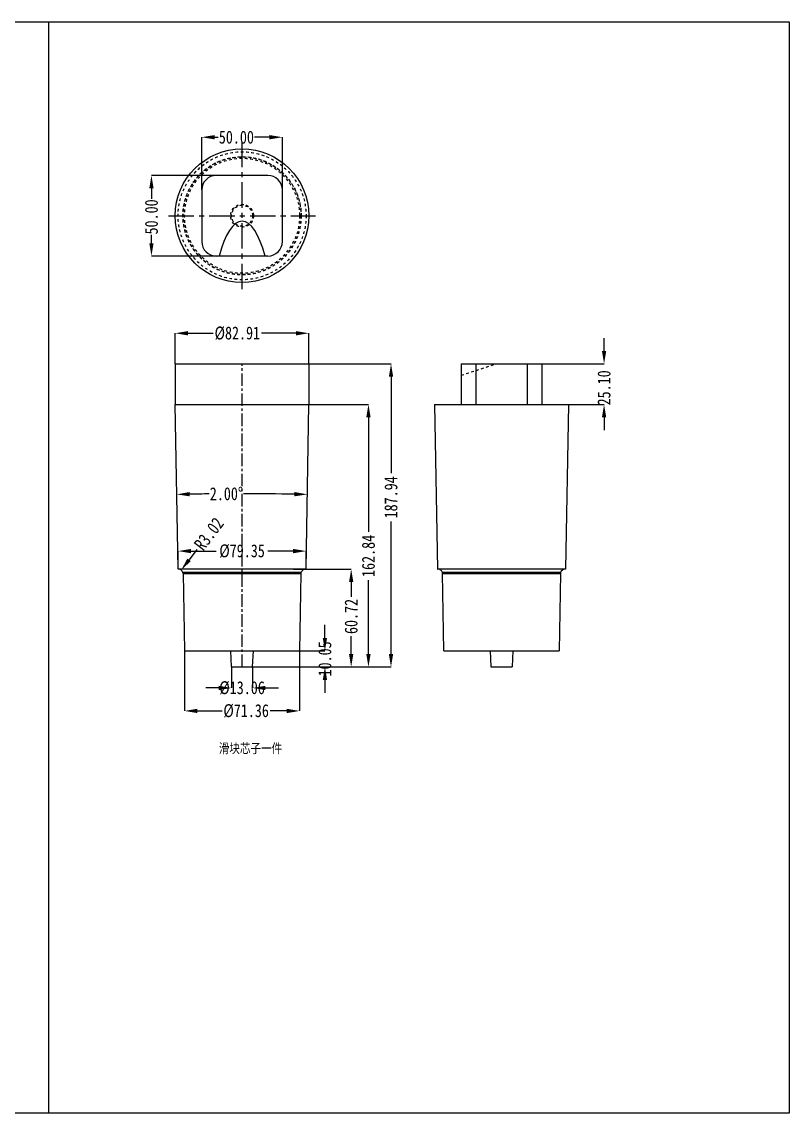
# Model space of a CAD drawing. Header units: millimetres. Extents: x 1188 to 10032, y -1727 to 798.
# Drawn here: x 7382 to 7858, y -1199 to -522 of the extents above; entities that cross this region are included whole.
import ezdxf

# ---------------------------------------------------------------- set-up
doc = ezdxf.new("R2010")
doc.units = ezdxf.units.MM
doc.header["$LTSCALE"] = 16.335
doc.header["$PDMODE"] = 3
doc.header["$PDSIZE"] = 0.3125
doc.linetypes.add('CENTER', pattern=[0.6, 0.375, -0.075, 0.075, -0.075])
doc.linetypes.add('HIDDEN', pattern=[0.2, 0.1, -0.1])
doc.layers.get('0').update_dxf_attribs({"linetype": 'CONTINUOUS'})
doc.layers.get('Defpoints').update_dxf_attribs({"linetype": 'CONTINUOUS'})
doc.layers.add('DEFAULT_2', color=8, linetype='HIDDEN')
doc.styles.get("Standard").update_dxf_attribs({"font": 'txt', "width": 0.8})
doc.dimstyles.new('11', dxfattribs={"dimtxt": 8, "dimasz": 8, "dimexe": 0, "dimexo": 0, "dimgap": 0, "dimtad": 0, "dimzin": 0, "dimdsep": 46, "dimtxsty": 'Standard', "dimcen": 0, "dimclrd": 4, "dimclre": 4, "dimclrt": 6, "dimazin": 0, "dimtfac": 1, "dimtofl": 0, "dimtmove": 0, "dimatfit": 3, "dimfxl": 0, "dimtolj": 1, "dimtzin": 0, "dimarcsym": 0})

# ---------------------------------------------------------------- blocks, each defined once
blk = doc.blocks.new('*D217')
at = {"color": 4, "lineweight": -2}
for p, q in [((7493.9, -626.48), (7493.9, -593.78)), ((7501.9, -593.78), (7504.18, -593.78)), ((7535.9, -593.78), (7526.58, -593.78)), ((7543.9, -626.48), (7543.9, -593.78))]:
    blk.add_line(p, q, dxfattribs=at)
at = {"color": 4}
for points in [[(7501.9, -592.45), (7501.9, -595.11), (7493.9, -593.78)], [(7535.9, -592.45), (7535.9, -595.11), (7543.9, -593.78)]]:
    blk.add_solid(points, dxfattribs=at)
at = {"layer": 'Defpoints', "color": 0}
for p in [(7493.9, -593.78), (7493.9, -626.48), (7543.9, -626.48)]:
    blk.add_point(p, dxfattribs=at)
at = {"color": 6, "insert": (7515.38, -593.78), "char_height": 8, "attachment_point": 5}
blk.add_mtext('\\A1;50.00', dxfattribs=at)
blk = doc.blocks.new('*D218')
at = {"color": 4, "lineweight": -2}
for p, q in [((7502.9, -617.48), (7462.7, -617.48)), ((7462.7, -625.48), (7462.7, -631.98)), ((7462.7, -659.48), (7462.7, -654.38)), ((7508.45, -667.48), (7462.7, -667.48))]:
    blk.add_line(p, q, dxfattribs=at)
at = {"color": 4}
for points in [[(7461.37, -625.48), (7464.04, -625.48), (7462.7, -617.48)], [(7461.37, -659.48), (7464.04, -659.48), (7462.7, -667.48)]]:
    blk.add_solid(points, dxfattribs=at)
at = {"layer": 'Defpoints', "color": 0}
for p in [(7502.9, -617.48), (7462.7, -667.48), (7508.45, -667.48)]:
    blk.add_point(p, dxfattribs=at)
at = {"color": 6, "insert": (7462.7, -643.18), "char_height": 8, "attachment_point": 5, "rotation": 90}
blk.add_mtext('\\A1;50.00', dxfattribs=at)
blk = doc.blocks.new('*D219')
at = {"color": 4, "lineweight": -2}
for p, q in [((7743.41, -726.32), (7743.41, -718.32)), ((7704.8, -734.32), (7743.41, -734.32)), ((7713.01, -759.42), (7743.41, -759.42)), ((7743.41, -767.42), (7743.41, -775.42))]:
    blk.add_line(p, q, dxfattribs=at)
at = {"color": 4}
for points in [[(7742.08, -726.32), (7744.74, -726.32), (7743.41, -734.32)], [(7742.08, -767.42), (7744.74, -767.42), (7743.41, -759.42)]]:
    blk.add_solid(points, dxfattribs=at)
at = {"layer": 'Defpoints', "color": 0}
for p in [(7704.8, -734.32), (7713.01, -759.42), (7743.41, -759.42)]:
    blk.add_point(p, dxfattribs=at)
at = {"color": 6, "insert": (7743.41, -749.18), "char_height": 8, "attachment_point": 5, "rotation": 90}
blk.add_mtext('\\A1;25.10', dxfattribs=at)
blk = doc.blocks.new('*D220')
at = {"color": 4, "lineweight": -2}
for p, q in [((7477.44, -734.32), (7477.44, -715.33)), ((7485.44, -715.33), (7501.02, -715.33)), ((7552.35, -715.33), (7530.89, -715.33)), ((7560.35, -734.32), (7560.35, -715.33))]:
    blk.add_line(p, q, dxfattribs=at)
at = {"color": 4}
for points in [[(7485.44, -713.99), (7485.44, -716.66), (7477.44, -715.33)], [(7552.35, -713.99), (7552.35, -716.66), (7560.35, -715.33)]]:
    blk.add_solid(points, dxfattribs=at)
at = {"layer": 'Defpoints', "color": 0}
for p in [(7477.44, -715.33), (7477.44, -734.32), (7560.35, -734.32)]:
    blk.add_point(p, dxfattribs=at)
at = {"color": 6, "insert": (7515.96, -715.33), "char_height": 8, "attachment_point": 5}
blk.add_mtext('\\A1;%%c82.91', dxfattribs=at)
blk = doc.blocks.new('*D221')
at = {"color": 4, "lineweight": -2}
for p, q in [((7512.37, -922.26), (7512.37, -935.25)), ((7525.43, -922.26), (7525.43, -935.25)), ((7504.37, -935.25), (7496.37, -935.25)), ((7533.43, -935.25), (7541.43, -935.25))]:
    blk.add_line(p, q, dxfattribs=at)
at = {"color": 4}
for points in [[(7504.37, -933.92), (7504.37, -936.58), (7512.37, -935.25)], [(7533.43, -933.92), (7533.43, -936.58), (7525.43, -935.25)]]:
    blk.add_solid(points, dxfattribs=at)
at = {"layer": 'Defpoints', "color": 0}
for p in [(7512.37, -922.26), (7525.43, -922.26), (7512.37, -935.25)]:
    blk.add_point(p, dxfattribs=at)
at = {"color": 6, "insert": (7518.9, -935.25), "char_height": 8, "attachment_point": 5}
blk.add_mtext('\\A1;%%c13.06', dxfattribs=at)
blk = doc.blocks.new('*D222')
at = {"color": 4, "lineweight": -2}
for p, q in [((7570.28, -904.21), (7570.28, -896.21)), ((7524.39, -912.21), (7570.28, -912.21)), ((7521.55, -922.26), (7570.28, -922.26)), ((7570.28, -930.26), (7570.28, -938.26))]:
    blk.add_line(p, q, dxfattribs=at)
at = {"color": 4}
for points in [[(7568.95, -904.21), (7571.62, -904.21), (7570.28, -912.21)], [(7568.95, -930.26), (7571.62, -930.26), (7570.28, -922.26)]]:
    blk.add_solid(points, dxfattribs=at)
at = {"layer": 'Defpoints', "color": 0}
for p in [(7524.39, -912.21), (7570.28, -912.21), (7521.55, -922.26)]:
    blk.add_point(p, dxfattribs=at)
at = {"color": 6, "insert": (7570.28, -917.24), "char_height": 8, "attachment_point": 5, "rotation": 90}
blk.add_mtext('\\A1;10.05', dxfattribs=at)
blk = doc.blocks.new('*D223')
at = {"color": 4, "lineweight": -2}
for p, q in [((7550.89, -861.54), (7586.57, -861.54)), ((7586.57, -869.54), (7586.57, -878.67)), ((7586.57, -914.26), (7586.57, -903.2)), ((7523.09, -922.26), (7586.57, -922.26))]:
    blk.add_line(p, q, dxfattribs=at)
at = {"color": 4}
for points in [[(7585.24, -869.54), (7587.91, -869.54), (7586.57, -861.54)], [(7585.24, -914.26), (7587.91, -914.26), (7586.57, -922.26)]]:
    blk.add_solid(points, dxfattribs=at)
at = {"layer": 'Defpoints', "color": 0}
for p in [(7550.89, -861.54), (7586.57, -861.54), (7523.09, -922.26)]:
    blk.add_point(p, dxfattribs=at)
at = {"color": 6, "insert": (7586.57, -890.93), "char_height": 8, "attachment_point": 5, "rotation": 90}
blk.add_mtext('\\A1;60.72', dxfattribs=at)
blk = doc.blocks.new('*D224')
at = {"color": 4, "lineweight": -2}
for p, q in [((7479.22, -861.54), (7479.22, -850.39)), ((7487.22, -850.39), (7502.9, -850.39)), ((7550.57, -850.39), (7534.9, -850.39)), ((7558.57, -861.54), (7558.57, -850.39))]:
    blk.add_line(p, q, dxfattribs=at)
at = {"color": 4}
for points in [[(7487.22, -849.05), (7487.22, -851.72), (7479.22, -850.39)], [(7550.57, -849.05), (7550.57, -851.72), (7558.57, -850.39)]]:
    blk.add_solid(points, dxfattribs=at)
at = {"layer": 'Defpoints', "color": 0}
for p in [(7479.22, -850.39), (7479.22, -861.54), (7558.57, -861.54)]:
    blk.add_point(p, dxfattribs=at)
at = {"color": 6, "insert": (7518.9, -850.39), "char_height": 8, "attachment_point": 5}
blk.add_mtext('\\A1;%%c79.35', dxfattribs=at)
blk = doc.blocks.new('*D225')
at = {"color": 4, "lineweight": -2}
for start, end in [(90.50275, 90.8024), (89.1976, 89.97581)]:
    blk.add_arc((7518.9, -3134.52), 2319.65, start, end, dxfattribs=at)
at = {"color": 4}
for points in [[(7486.43, -816.43), (7486.39, -813.77), (7478.41, -815.23)], [(7551.4, -813.77), (7551.36, -816.43), (7559.38, -815.23)]]:
    blk.add_solid(points, dxfattribs=at)
at = {"layer": 'Defpoints', "color": 0}
for p in [(7477.44, -759.42), (7560.36, -759.42), (7532.39, -814.91), (7479.22, -861.54), (7558.57, -861.54)]:
    blk.add_point(p, dxfattribs=at)
at = {"color": 6, "insert": (7509.21, -814.89), "char_height": 8, "attachment_point": 5, "rotation": 0.23928}
blk.add_mtext('\\A1;2.00°', dxfattribs=at)
blk = doc.blocks.new('*D226')
at = {"color": 4, "lineweight": -2}
blk.add_line((7490.9, -849.46), (7486.03, -855.81), dxfattribs=at)
at = {"color": 4}
blk.add_solid([(7484.98, -855), (7487.09, -856.62), (7481.16, -862.16)], dxfattribs=at)
at = {"layer": 'Defpoints', "color": 0}
for p in [(7479.33, -864.55), (7481.16, -862.16)]:
    blk.add_point(p, dxfattribs=at)
at = {"color": 6, "insert": (7498.37, -839.73), "char_height": 8, "attachment_point": 5, "rotation": 52.5}
blk.add_mtext('\\A1;R3.02', dxfattribs=at)
blk = doc.blocks.new('*D227')
at = {"color": 4, "lineweight": -2}
for p, q in [((7544.01, -759.42), (7597.28, -759.42)), ((7597.28, -767.42), (7597.28, -838.46)), ((7597.28, -914.26), (7597.28, -868.33)), ((7536.83, -922.26), (7597.28, -922.26))]:
    blk.add_line(p, q, dxfattribs=at)
at = {"color": 4}
for points in [[(7595.95, -767.42), (7598.62, -767.42), (7597.28, -759.42)], [(7595.95, -914.26), (7598.62, -914.26), (7597.28, -922.26)]]:
    blk.add_solid(points, dxfattribs=at)
at = {"layer": 'Defpoints', "color": 0}
for p in [(7544.01, -759.42), (7536.83, -922.26), (7597.28, -922.26)]:
    blk.add_point(p, dxfattribs=at)
at = {"color": 6, "insert": (7597.28, -853.39), "char_height": 8, "attachment_point": 5, "rotation": 90}
blk.add_mtext('\\A1;162.84', dxfattribs=at)
blk = doc.blocks.new('*D228')
at = {"color": 4, "lineweight": -2}
for p, q in [((7547.04, -734.32), (7611.27, -734.32)), ((7611.27, -742.32), (7611.27, -802.13)), ((7611.27, -914.26), (7611.27, -832)), ((7541.74, -922.26), (7611.27, -922.26))]:
    blk.add_line(p, q, dxfattribs=at)
at = {"color": 4}
for points in [[(7609.94, -742.32), (7612.61, -742.32), (7611.27, -734.32)], [(7609.94, -914.26), (7612.61, -914.26), (7611.27, -922.26)]]:
    blk.add_solid(points, dxfattribs=at)
at = {"layer": 'Defpoints', "color": 0}
for p in [(7547.04, -734.32), (7611.27, -734.32), (7541.74, -922.26)]:
    blk.add_point(p, dxfattribs=at)
at = {"color": 6, "insert": (7611.27, -817.06), "char_height": 8, "attachment_point": 5, "rotation": 90}
blk.add_mtext('\\A1;187.94', dxfattribs=at)
blk = doc.blocks.new('*D229')
at = {"color": 4, "lineweight": -2}
for p, q in [((7483.22, -912.21), (7483.22, -949.5)), ((7554.58, -912.21), (7554.58, -949.5)), ((7491.22, -949.5), (7506.48, -949.5)), ((7546.58, -949.5), (7536.35, -949.5))]:
    blk.add_line(p, q, dxfattribs=at)
at = {"color": 4}
for points in [[(7491.22, -948.17), (7491.22, -950.84), (7483.22, -949.5)], [(7546.58, -948.17), (7546.58, -950.84), (7554.58, -949.5)]]:
    blk.add_solid(points, dxfattribs=at)
at = {"layer": 'Defpoints', "color": 0}
for p in [(7483.22, -912.21), (7554.58, -912.21), (7483.22, -949.5)]:
    blk.add_point(p, dxfattribs=at)
at = {"color": 6, "insert": (7521.42, -949.5), "char_height": 8, "attachment_point": 5}
blk.add_mtext('\\A1;%%c71.36', dxfattribs=at)

msp = doc.modelspace()

# ---------------------------------------------------------------- linework, layer by layer
msp.add_line((7398.869, -522.223), (7398.869, -1198.915))
at = {"color": 1, "linetype": 'CENTER', "ltscale": 2.578558}
for p, q in [((7518.898, -688.085), (7518.898, -596.878)), ((7473.295, -642.482), (7564.501, -642.482))]:
    msp.add_line(p, q, dxfattribs=at)
at = {"color": 7, "linetype": 'Continuous'}
for p, q in [((7534.898, -617.482), (7502.898, -617.482)), ((7493.898, -626.482), (7493.898, -658.482)), ((7543.898, -658.482), (7543.898, -626.482)), ((7534.898, -667.482), (7502.898, -667.482)), ((7477.441, -734.324), (7477.441, -759.424)), ((7477.441, -734.324), (7560.35, -734.324)), ((7560.35, -734.324), (7560.35, -759.711)), ((7654.801, -734.324), (7654.801, -759.424)), ((7654.801, -734.324), (7704.801, -734.324)), ((7663.801, -734.324), (7663.801, -759.424)), ((7695.801, -734.324), (7695.801, -759.424)), ((7704.801, -734.324), (7704.801, -759.424)), ((7479.223, -861.537), (7477.441, -759.424)), ((7477.441, -759.424), (7560.355, -759.424)), ((7558.573, -861.537), (7560.355, -759.424)), ((7638.344, -759.424), (7640.126, -861.537)), ((7638.344, -759.424), (7721.259, -759.424)), ((7721.259, -759.424), (7719.476, -861.537)), ((7558.573, -861.537), (7479.223, -861.537)), ((7482.384, -864.307), (7482.24, -863.77)), ((7555.555, -863.77), (7482.24, -863.77)), ((7482.384, -864.307), (7483.22, -912.211)), ((7482.384, -864.307), (7555.412, -864.307)), ((7555.412, -864.307), (7554.575, -912.211)), ((7555.412, -864.307), (7555.555, -863.77)), ((7719.476, -861.537), (7640.126, -861.537)), ((7643.288, -864.307), (7643.144, -863.77)), ((7716.459, -863.77), (7643.144, -863.77)), ((7644.124, -912.211), (7643.288, -864.307)), ((7643.288, -864.307), (7716.315, -864.307)), ((7716.315, -864.307), (7715.479, -912.211)), ((7716.459, -863.77), (7716.315, -864.307)), ((7483.22, -912.211), (7554.575, -912.211)), ((7512.365, -922.261), (7511.839, -912.211)), ((7525.43, -922.261), (7525.957, -912.211)), ((7644.124, -912.211), (7715.479, -912.211)), ((7672.742, -912.211), (7673.269, -922.261)), ((7686.861, -912.211), (7686.334, -922.261)), ((7512.368, -922.261), (7525.428, -922.261)), ((7673.269, -922.261), (7686.334, -922.261))]:
    msp.add_line(p, q, dxfattribs=at)
at = {"color": 1, "linetype": 'CENTER', "ltscale": 1.270239}
msp.add_line((7518.898, -922.261), (7518.898, -734.324), dxfattribs=at)
msp.add_lwpolyline([(6862.968, -522.223), (7858.202, -522.223), (7858.202, -1198.915), (6862.968, -1198.915)], close=True)
at = {"color": 7, "linetype": 'Continuous'}
msp.add_circle((7518.898, -642.482), 41.457, dxfattribs=at)
for centre, radius, start, end in [((7502.898, -626.482), 9, 90, 180), ((7534.898, -626.482), 9, 0, 90), ((7502.898, -658.482), 9, 180, 270), ((7534.898, -658.482), 9, 270, 0), ((7479.328, -864.55), 3.015, 15, 90), ((7558.468, -864.55), 3.015, 90, 165), ((7640.232, -864.55), 3.015, 15, 90), ((7719.371, -864.55), 3.015, 90, 165)]:
    msp.add_arc(centre, radius, start, end, dxfattribs=at)
msp.add_ellipse((7518.9, -705.74), major_axis=(0, 59.867), ratio=0.309017, start_param=-0.8775394, end_param=0.8775394, dxfattribs=at)
at = {"layer": 'DEFAULT_2', "color": 8, "linetype": 'HIDDEN'}
for p, q in [((7654.801, -741.346), (7676.411, -734.324)), ((7479.223, -861.537), (7479.328, -861.535)), ((7558.573, -861.537), (7558.468, -861.535)), ((7640.126, -861.537), (7640.232, -861.535)), ((7719.476, -861.537), (7719.371, -861.535))]:
    msp.add_line(p, q, dxfattribs=at)
for radius in [39.675, 36.658, 36.514, 35.678, 7.059, 6.532]:
    msp.add_circle((7518.898, -642.482), radius, dxfattribs=at)

# ---------------------------------------------------------------- texts
at = {"insert": (7504.479, -969.667), "char_height": 6, "width": 109.16626, "attachment_point": 1}
msp.add_mtext('{\\fSimSun|b0|i0|c134|p2;滑块芯子一件}', dxfattribs=at)

# ---------------------------------------------------------------- dimensions: what is measured, and where the dimension line sits
dim = msp.add_linear_dim(base=(7493.898, -593.781), p1=(7543.898, -626.482), p2=(7493.898, -626.482), dimstyle='11')
dim.commit()
dim.dimension.update_dxf_attribs({"geometry": '*D217', "text_midpoint": (7515.384, -593.781), "dimtype": 160})
for base, p1, p2, picture, middle in [((7462.703, -667.482), (7502.898, -617.482), (7508.452, -667.482), '*D218', (7462.703, -643.184)), ((7743.409, -759.424), (7704.801, -734.324), (7713.015, -759.424), '*D219', (7743.409, -749.177)), ((7611.272, -734.324), (7541.74, -922.261), (7547.039, -734.324), '*D228', (7611.272, -817.064)), ((7597.283, -922.261), (7544.007, -759.424), (7536.828, -922.261), '*D227', (7597.283, -853.392)), ((7586.573, -861.537), (7523.093, -922.261), (7550.889, -861.537), '*D223', (7586.573, -890.932)), ((7570.282, -912.211), (7521.553, -922.261), (7524.391, -912.211), '*D222', (7570.282, -917.236))]:
    dim = msp.add_linear_dim(base=base, p1=p1, p2=p2, angle=90, dimstyle='11')
    dim.commit()
    dim.dimension.update_dxf_attribs({"geometry": picture, "text_midpoint": middle, "dimtype": 160})
for base, p1, p2, picture, middle in [((7477.441, -715.327), (7560.35, -734.324), (7477.441, -734.324), '*D220', (7515.957, -715.327)), ((7479.223, -850.386), (7558.573, -861.537), (7479.223, -861.537), '*D224', (7518.898, -850.386)), ((7483.220452, -949.502562419), (7554.575451992, -912.210760139), (7483.220452, -912.210760139), '*D229', (7521.41766959, -949.502562419)), ((7512.365, -935.252), (7525.428, -922.261), (7512.365, -922.261), '*D221', (7518.897, -935.252))]:
    dim = msp.add_linear_dim(base=base, p1=p1, p2=p2, text='%%c<>', dimstyle='11')
    dim.commit()
    dim.dimension.update_dxf_attribs({"geometry": picture, "text_midpoint": middle, "dimtype": 160})
dim = msp.add_angular_dim_2l(base=(7532.393, -814.911), line1=((7479.223, -861.537), (7477.441, -759.424)), line2=((7558.573, -861.537), (7560.355, -759.424)), dimstyle='11')
dim.commit()
dim.dimension.update_dxf_attribs({"geometry": '*D225', "text_midpoint": (7509.211, -814.892), "dimtype": 162})
dim = msp.add_radius_dim(center=(7479.328, -864.55), mpoint=(7481.164, -862.158), dimstyle='11')
dim.commit()
dim.dimension.update_dxf_attribs({"geometry": '*D226', "text_midpoint": (7498.371, -839.733)})

doc.saveas('drawing.dxf')
